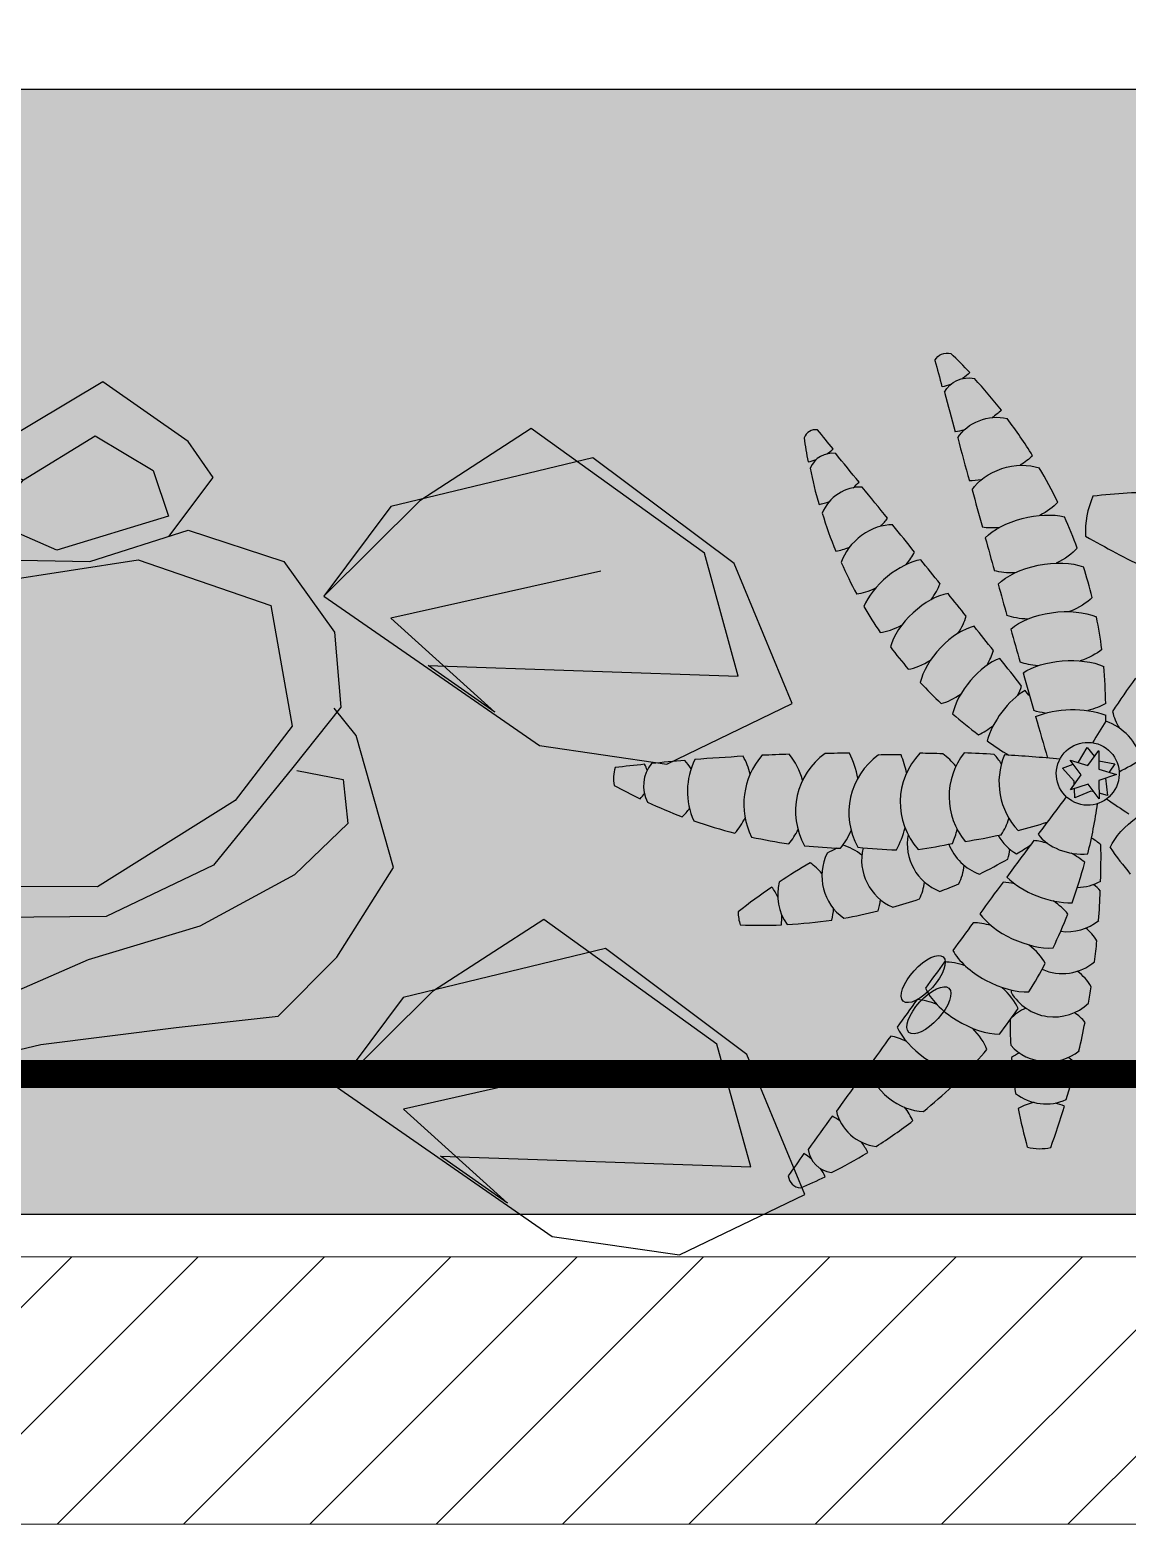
# Model space of a CAD drawing. Header units: millimetres. Extents: x -343543 to 400519, y -115663 to 104219.
# Drawn here: x -244351 to -243961, y 14605 to 15136 of the extents above; entities that cross this region are included whole.
import ezdxf
from ezdxf.xclip import XClip

# ---------------------------------------------------------------- set-up
doc = ezdxf.new("R2010")
doc.units = ezdxf.units.MM
doc.header["$XCLIPFRAME"] = 0
doc.linetypes.add('HIDDEN2', pattern=[0.1875, 0.125, -0.0625])
doc.linetypes.add('XREF MAT BANG TUONG XAY$0$CENTER', pattern=[50.8, 31.75, -6.35, 6.35, -6.35])
doc.layers.get('0').update_dxf_attribs({"color": 231, "lineweight": 0})
for name, color, linetype, lineweight in [('A-CLNG', 157, 'Continuous', 25), ('A-PATT', 252, 'Continuous', 9), ('A-SYMBOLS', 10, 'Continuous', 13), ('fix lighting', 2, 'Continuous', 5), ('XREF MAT BANG TUONG XAY$0$A-GRID', 8, 'XREF MAT BANG TUONG XAY$0$CENTER', 15), ('XREF MAT BANG TUONG XAY$0$A-WALL-INT', 8, 'Continuous', 9)]:
    doc.layers.add(name, color=color, linetype=linetype, lineweight=lineweight)
for name, color, linetype in [('XREF MAT BANG NOI THAT$0$A-PATT', 8, 'Continuous'), ('XREF MAT BANG NOI THAT$0$FF-Plants', 8, 'Continuous'), ('XREF MAT BANG TUONG XAY$0$A-FNSH', 8, 'Continuous'), ('XREF MAT BANG TUONG XAY$0$A-FURN', 8, 'Continuous'), ('XREF MAT BANG TUONG XAY$0$A-PATT', 8, 'Continuous')]:
    doc.layers.add(name, color=color, linetype=linetype)

# ---------------------------------------------------------------- blocks, each defined once
blk = doc.blocks.new('XREF MAT BANG TUONG XAY$0$00.xref_IKIGAI_Truc')
at = {"layer": 'XREF MAT BANG TUONG XAY$0$A-GRID', "color": 8, "ltscale": 20}
blk.add_lwpolyline([(-2907.53, 14700), (42750, 14700)], dxfattribs=at)
blk = doc.blocks.new('XREF MAT BANG TUONG XAY$0$xref_IKIGAI_Cot')
at = {"layer": 'XREF MAT BANG TUONG XAY$0$A-GRID', "color": 8, "ltscale": 20}
blk.add_lwpolyline([(-2907.53, 14700), (42750, 14700)], dxfattribs=at)
blk = doc.blocks.new('*U244')
at = {"layer": 'XREF MAT BANG TUONG XAY$0$A-PATT'}
h = blk.add_hatch(dxfattribs=at)
h.set_pattern_fill('ANSI31', color=8, scale=10)
h.set_pattern_definition([(45, (42836.782, -11178.564), (-22.45064, 22.45064), [])])
h.paths.add_polyline_path([(-38.7, 47.5), (7351.29, 47.5), (7351.29, -47.5), (-38.7, -47.5)])
at = {"layer": 'XREF MAT BANG TUONG XAY$0$A-WALL-INT', "color": 8}
blk.add_lwpolyline([(-38.7, 47.5), (7351.29, 47.5), (7351.29, -47.5), (-38.7, -47.5)], close=True, dxfattribs=at)
blk = doc.blocks.new('XREF MAT BANG NOI THAT$0$YLD.Studio-02-172')
at = {"layer": 'XREF MAT BANG NOI THAT$0$FF-Plants', "color": 8}
for p, q in [((-95.53, 150.86), (-66.24, 174.66)), ((-66.24, 174.66), (-42.19, 170.85)), ((-42.19, 170.85), (-18.15, 167.04)), ((-18.15, 167.04), (-7.61, 160.36)), ((-48.87, 160.31), (-64.65, 139.38)), ((-33.08, 160.62), (-48.87, 160.31)), ((-27.95, 144.55), (-33.08, 160.62)), ((-7.47, 162.78), (-26.81, 143.27)), ((19.27, 163.67), (-7.47, 162.78)), ((46.32, 148.77), (19.27, 163.67)), ((-113.87, 127.65), (-95.53, 150.86)), ((61.42, 116.35), (46.32, 148.77)), ((-12.16, 144.85), (-36.04, 121.6)), ((31.38, 142.35), (-12.16, 144.85)), ((-64.65, 139.38), (-78.85, 103.79)), ((-26.81, 143.27), (-57.84, 111.2)), ((53.04, 97.42), (31.38, 142.35)), ((-113.56, 91.23), (-113.87, 127.65)), ((60.04, 109.22), (78.98, 127.44)), ((78.98, 127.44), (92.74, 120.1)), ((-36.04, 121.6), (-60.63, 69.34)), ((92.74, 120.1), (117.33, 92.49)), ((54.47, 80.35), (61.42, 116.35)), ((-57.84, 111.2), (-71.45, 71.18)), ((67.12, 109.95), (59.89, 69.12)), ((83.91, 106.56), (67.12, 109.95)), ((98.57, 87.52), (83.91, 106.56)), ((-78.85, 103.79), (-86.08, 62.95)), ((51.37, 47.77), (53.04, 97.42)), ((53.04, 97.42), (53.04, 97.42)), ((-113.95, 42.72), (-113.56, 91.23)), ((117.33, 92.49), (94.85, 41.96)), ((86.07, 60.33), (98.57, 87.52)), ((58.76, 49.77), (54.47, 80.35)), ((-71.45, 71.18), (-64.85, 10.77)), ((-60.63, 69.34), (-49.5, -22.33)), ((59.89, 69.12), (73.14, 46.51)), ((-86.08, 62.95), (-108.65, -12.19)), ((73.14, 46.51), (86.07, 60.33)), ((94.85, 41.96), (86.07, 60.33)), ((86.55, -14.93), (58.76, 49.77)), ((-121.45, -23.59), (-113.95, 42.72)), ((70.9, -12.81), (51.37, 47.77)), ((94.85, 41.96), (93.84, 22.91)), ((74.96, 20.73), (68.76, 26.54)), ((93.84, 22.91), (86.04, 10.81)), ((80.73, 16.58), (74.96, 20.73)), ((86.04, 10.81), (80.73, 16.58)), ((-64.85, 10.77), (-70.27, -24.77)), ((84.28, 11.63), (78.32, 10.33)), ((108.9, -0.74), (84.28, 11.63)), ((78.32, 10.33), (72.34, -1.7)), ((72.34, -1.7), (73.54, -13.54)), ((111.67, -17.85), (108.9, -0.74)), ((-108.65, -12.19), (-131.64, -90.89)), ((91.14, -61.3), (70.9, -12.81)), ((73.54, -13.54), (82.47, -26.06)), ((94.1, -31.14), (86.55, -14.93)), ((101.63, -28.58), (111.67, -17.85)), ((-133.96, -86.84), (-121.45, -23.59)), ((-70.27, -24.77), (-77.58, -78.45)), ((-49.5, -22.33), (-58.21, -100.2)), ((82.47, -26.06), (101.63, -28.58)), ((106.93, -61), (94.1, -31.14)), ((72.1, -96.61), (91.14, -61.3)), ((100.97, -80.07), (106.93, -61)), ((-77.58, -78.45), (-82.41, -103.49)), ((74.1, -104), (100.97, -80.07)), ((-133.96, -86.84), (-115.11, -119.75)), ((-58.21, -100.2), (-10.17, -128.82)), ((42.37, -107.03), (72.1, -96.61)), ((-82.41, -103.49), (-51.51, -135.6)), ((43.37, -110.73), (74.1, -104)), ((-10.17, -128.82), (42.37, -107.03)), ((10.38, -135.52), (43.37, -110.73)), ((-115.11, -119.75), (-83.24, -138.63)), ((-70, -140.61), (-52.18, -134.9)), ((-51.51, -135.6), (-10.53, -140.39)), ((-10.53, -140.39), (10.38, -135.52)), ((-83.24, -138.63), (-70, -140.61))]:
    blk.add_line(p, q, dxfattribs=at)
blk = doc.blocks.new('XREF MAT BANG NOI THAT$0$YLD.Studio-05-32')
at = {"layer": 'XREF MAT BANG NOI THAT$0$FF-Plants', "color": 8}
for p, q in [((31.22, 53.43), (92.79, 97.72)), ((92.79, 97.72), (132.3, 72.09)), ((20.65, 49.77), (70.85, 87.38)), ((70.85, 87.38), (142.68, 70.04)), ((132.3, 72.09), (166.47, 38.23)), ((142.68, 70.04), (166.47, 38.23)), ((19.22, 9.76), (31.22, 53.43)), ((0, 0), (20.65, 49.77)), ((68.06, 47.09), (142.6, 30.32)), ((166.47, 38.23), (89.77, -14.94)), ((142.6, 30.32), (105.7, -3.05)), ((129.4, 13.56), (19.22, 9.76)), ((105.7, -3.05), (129.4, 13.56)), ((44.58, -21.49), (0, 0)), ((89.77, -14.94), (44.58, -21.49))]:
    blk.add_line(p, q, dxfattribs=at)
blk = doc.blocks.new('XREF MAT BANG NOI THAT$0$YLD.Studio-03-28')
at = {"layer": 'XREF MAT BANG NOI THAT$0$FF-Plants', "color": 8}
for p, q in [((-35.01, 218.66), (-31.74, 218.8)), ((-32.59, 213), (-35.01, 218.66)), ((-30.1, 213.92), (-32.2, 220.17)), ((-32.2, 220.17), (-26.83, 216.35)), ((-30.36, 218.86), (-29.06, 218.92)), ((-29.06, 218.92), (-24.42, 222.98)), ((-26.83, 216.35), (-21.54, 220.27)), ((-24.42, 222.98), (-23, 219.19)), ((-21.54, 220.27), (-23.52, 213.99)), ((-35.39, 210), (-30.1, 213.92)), ((-32.89, 211.86), (-32.59, 213)), ((-23.52, 213.99), (-18.15, 210.17)), ((-22.39, 217.56), (-22.33, 217.39)), ((-22.33, 217.39), (-17.04, 214.24)), ((-17.04, 214.24), (-20.26, 211.67)), ((-28.81, 210.07), (-35.39, 210)), ((-34.16, 207.04), (-33.37, 210.02)), ((-28.05, 207.8), (-34.16, 207.04)), ((-26.71, 203.82), (-28.81, 210.07)), ((-24.74, 210.11), (-26.71, 203.82)), ((-18.26, 210.09), (-24.74, 210.11)), ((-21.79, 210.1), (-22.86, 204.47)), ((-22.86, 204.47), (-25.89, 206.42))]:
    blk.add_line(p, q, dxfattribs=at)
for centre, major_axis, ratio, start_param, end_param in [((-28.11, 370.05), (12.47, 1.38), 1, 1.147291, 1.658613), ((126.93, 295.28), (154.05, 93.06), 1, 2.093129, 2.150944), ((-720.71, 297.44), (696.05, 87.86), 1, -0.019775, -0.004764), ((-30.78, 359.39), (11.92, 3.92), 1, 0.563286, 1.731811), ((-28.13, 380.65), (7.38, 7.38), 1, 3.163446, 3.394357), ((126.93, 295.28), (179.26, 16.06), 1, 2.620889, 2.695191), ((-28.13, 380.65), (7.38, 7.38), 1, 4.211477, 4.434646), ((-720.71, 297.44), (-27.98, 701.02), 1, -1.525383, -1.508416), ((-32.66, 330.92), (24.34, 7.22), 1, 0.822084, 1.709786), ((-31.22, 367.37), (9.85, 9.85), 1, 3.076455, 3.363905), ((-31.22, 367.37), (9.85, 9.85), 1, 4.411154, 4.681391), ((126.93, 295.28), (161.17, 80.1), 1, 2.34786, 2.432422), ((-720.71, 297.44), (216.65, 667.29), 1, -1.201138, -1.176629), ((97.05, 330.83), (176.44, 17.96), 1, 3.00218, 3.084607), ((-74.88, 320.05), (12.94, 12.94), 1, 0.82062, 1.078808), ((-251.37, 199.89), (-213.13, 68.28), 1, 4.051837, 4.11859), ((-37.22, 309.64), (25.59, 7.36), 1, 0.581757, 1.74589), ((-31.83, 357.06), (23.56, 1.4), 1, 3.924663, 4.201909), ((-31.83, 357.06), (22.43, 7.35), 1, 4.620625, 4.910204), ((126.93, 295.28), (107.29, 144.5), 1, 1.995112, 2.070246), ((-720.71, 297.44), (-15.94, 701.4), 1, -1.561174, -1.547304), ((-69.5, 305.96), (17.74, 4.46), 1, 1.070558, 1.93711), ((-77.5, 341.06), (12.94, 12.94), 1, 4.331164, 4.559334), ((-167.93, 314.89), (-4.41, 4.15), 0.874189, -0.631907, 0.605204), ((-3805.39, -4820.75), (3697.77, 5097.06), 1, 0.010517, 0.012058), ((-77.5, 341.06), (12.94, 12.94), 1, 3.782735, 3.970709), ((97.05, 330.83), (174.08, 33.9), 1, 3.005163, 3.095157), ((-251.37, 199.89), (198.1, 104.13), 1, 0.044622, 0.102098), ((-39.65, 292.82), (24.2, 6.68), 1, 0.349234, 1.81552), ((-35.33, 339.62), (17.75, 17.75), 1, 3.237126, 3.475194), ((-35.33, 339.62), (24.87, 3.43), 1, -1.440259, -1.02539), ((-17.16, 382.24), (160.18, 56.52), 1, 3.202232, 3.258797), ((-158.94, 303.71), (-1.27, 9.62), 0.959793, -0.027203, 1.298202), ((-167.93, 314.89), (7.33, 7.53), 0.490947, -1.435337, -1.122828), ((-3804.47, -4821.9), (-5351.81, 3318.39), 1, 4.647902, 4.650212), ((126.93, 295.28), (127.26, 127.26), 1, 2.248166, 2.319436), ((113.3, 163.34), (-5.54, 152.77), 1, 0.097095, 0.15366), ((90.56, 310.2), (-4.8, 8.15), 0.490947, 0.894952, 1.248419), ((90.56, 310.2), (4.65, 2.84), 0.874189, -0.631907, 0.605204), ((-167.93, 314.89), (7.33, 7.53), 0.490947, 4.036545, 4.390012), ((-62.76, 290.25), (17.63, 4.89), 1, 0.843157, 2.259346), ((-73.48, 322.67), (12.94, 12.94), 1, 4.614517, 4.925034), ((111.07, 162.3), (-108.1, 108.1), 1, -0.487515, -0.393227), ((64.36, 297.58), (-7.76, 9.92), 0.800189, 3.860592, 5.342894), ((112.08, 162.81), (-49.51, 144.63), 1, -0.132709, -0.045878), ((78.73, 305.04), (-7.5, 12.73), 0.490947, 0.941091, 1.224771), ((78.73, 305.04), (-8.66, 1.18), 0.959793, 3.11439, 4.439794), ((-3506.28, 4685.53), (4396.41, 3576.45), 1, -1.566496, -1.564955), ((-16.24, 381.09), (-165.27, 39.2), 1, 0.696456, 0.783287), ((-146.73, 290.5), (8.37, 11.22), 0.800189, 0.718999, 2.201301), ((-158.94, 303.71), (11.45, 11.76), 0.490947, -1.242361, -1.031338), ((-3803.62, -4822.84), (-5285.14, 3423.57), 1, 4.664988, 4.667502), ((-73.48, 322.67), (12.94, 12.94), 1, 3.653835, 3.878467), ((-251.37, 199.89), (-106.67, 196.75), 1, 4.695684, 4.712949), ((-720.71, 297.44), (4.17, 701.56), 1, -1.563026, -1.550692), ((64.36, 297.58), (-9.68, 14.44), 0.490947, 0.847911, 1.176828), ((-3507.5, 4685.01), (-3612.43, 4366.89), 1, 3.135264, 3.137574), ((90.56, 310.2), (-4.8, 8.15), 0.490947, 1.706256, 2.018765), ((97.05, 330.83), (-24.91, 175.59), 1, 1.600203, 1.670446), ((-69.5, 305.96), (18.03, 3.11), 1, -0.858259, -0.431968), ((-33.47, 327.58), (-31.96, 4.13), 1, 1.051212, 1.280295), ((-40.21, 273.86), (24.18, 6.74), 1, 0.34663, 1.812916), ((-33.47, 327.58), (30.91, 9.1), 1, 4.595233, 4.887164), ((110.16, 161.69), (-108.1, 108.1), 1, -0.371224, -0.289813), ((49.87, 288.97), (-9.31, 11.6), 0.671515, 3.780069, 5.510321), ((78.73, 305.04), (-7.5, 12.73), 0.490947, 1.899231, 2.110255), ((-158.94, 303.71), (11.45, 11.76), 0.490947, 4.082683, 4.366363), ((-133.26, 277.48), (9.71, 13.37), 0.671515, 0.638476, 2.368728), ((-146.73, 290.5), (12.65, 14.6), 0.490947, -1.176481, -0.937354), ((-3802.7, -4823.64), (3748.2, 5060.09), 1, 0.012815, 0.015), ((-57.01, 276.13), (17.51, 5.3), 1, 1.041301, 2.442574), ((126.37, 276.32), (160.28, 81.86), 1, 2.561375, 2.637785), ((110.16, 161.69), (140.84, 59.44), 1, 1.700812, 1.771763), ((36.77, 280.2), (-11.29, 13.22), 0.490947, 3.820292, 5.530953), ((49.87, 288.97), (-10.5, 13.85), 0.490947, 0.705769, 1.183947), ((-3508.52, 4684.49), (-3637.95, 4345.65), 1, 3.126715, 3.12923), ((-15.39, 380.15), (163.44, 46.24), 1, 3.430249, 3.524537), ((-69.5, 305.96), (12.94, 12.94), 1, 3.610658, 3.836879), ((-721.27, 278.48), (6.11, 701.55), 1, -1.559332, -1.54792), ((36.77, 280.2), (-11.29, 13.22), 0.490947, 0.612122, 1.183947), ((64.36, 297.58), (-9.68, 14.44), 0.490947, 1.965112, 2.204238), ((-120.03, 266.01), (10.87, 15.97), 0.490947, 0.678699, 2.38936), ((-133.26, 277.48), (11.78, 15.31), 0.490947, -1.152148, -0.795463), ((-3802.7, -4823.64), (3746.64, 5061.25), 1, 0.009963, 0.011888), ((97.05, 330.83), (-125.41, 125.41), 1, 1.0565, 1.112329), ((-34.83, 318.83), (38.3, 15.42), 1, 3.860214, 4.06393), ((-36.53, 255.61), (24.13, 6.93), 1, 0.525946, 2.02247), ((110.16, 161.69), (-135.48, 70.83), 1, -0.447445, -0.381296), ((24.2, 270.68), (-12.04, 12.54), 0.490947, 3.745574, 5.607066), ((-3509.43, 4683.88), (4426, 3539.76), 1, -1.56581, -1.563625), ((-146.73, 290.5), (12.65, 14.6), 0.490947, 3.989504, 4.318421), ((-110.5, 270.5), (-7.85, 7.1), 0.416275, 3.141593, 9.424778), ((-99.39, 272.52), (-7.85, 7.1), 0.416275, 3.141593, 9.424778), ((-51.24, 259.94), (17.6, 4.98), 1, 1.11615, 2.491989), ((-34.83, 318.83), (39.33, 12.58), 1, 4.615045, 4.778236), ((24.2, 270.68), (-12.04, 12.54), 0.490947, 0.587277, 1.183947), ((49.87, 288.97), (-10.5, 13.85), 0.490947, 1.989445, 2.346129), ((-14.47, 379.35), (-167.56, 27.83), 1, 0.84524, 0.926651), ((-106.15, 255.33), (9.92, 16.57), 0.490947, 0.603982, 2.465473), ((-120.03, 266.01), (10.87, 15.97), 0.490947, -1.152148, -0.707001), ((-3802.7, -4823.64), (-5699.58, 2677.37), 1, 4.521646, 4.52347), ((-62.76, 290.25), (18.23, 1.57), 1, 4.16472, 4.507719), ((125, 298.86), (169.97, 59.18), 1, 2.943454, 3.012207), ((-720.63, 285.06), (47.67, 699.96), 1, -1.530529, -1.51896), ((110.16, 161.69), (122.85, 90.99), 1, 1.683103, 1.75189), ((12.21, 260.44), (-12.75, 11.82), 0.490947, 3.756496, 5.600887), ((-3509.43, 4683.88), (-3727.07, 4269.46), 1, 3.100959, 3.102883), ((-133.26, 277.48), (11.78, 15.31), 0.490947, 3.847362, 4.32554), ((97.05, 330.83), (165.49, 63.78), 1, 3.144178, 3.184993), ((-39.57, 280.44), (17.75, 17.75), 1, 4.607864, 4.865684), ((12.21, 260.44), (-12.75, 11.82), 0.490947, 0.644013, 1.183947), ((36.77, 280.2), (-11.29, 13.22), 0.490947, 1.989445, 2.434591), ((1735.19, -5818.21), (6085.55, 1618.54), 1, 1.570168, 1.571709), ((-91.67, 245.47), (8.94, 17.12), 0.490947, 0.614903, 2.459294), ((-106.15, 255.33), (9.92, 16.57), 0.490947, -1.152148, -0.692206), ((-3802.7, -4823.64), (-5360.71, 3303.99), 1, 4.632097, 4.634029), ((-44.88, 246.33), (17.75, 4.44), 1, 1.692739, 2.549569), ((-41.03, 285.06), (17.75, 17.75), 1, 3.51061, 3.720912), ((-34.53, 238.25), (24.11, 6.98), 1, 0.623023, 1.976347), ((110.16, 161.69), (137.81, 66.16), 1, 1.97756, 2.055063), ((0.84, 249.53), (-13.41, 11.06), 0.490947, 3.843286, 5.522008), ((-3509.43, 4683.88), (4624.03, 3276.85), 1, -1.51289, -1.511066), ((1732.81, -5819.56), (6080.13, 1638.78), 1, 1.570977, 1.573492), ((1733.93, -5818.97), (6080.08, 1638.94), 1, 1.568463, 1.570774), ((-0.63, 379.26), (142.85, 91.9), 1, -1.384301, -1.327735), ((-14.47, 379.35), (-155.63, 68.05), 1, 1.208042, 1.278992), ((-120.03, 266.01), (10.87, 15.97), 0.490947, 3.753714, 4.32554), ((-57.01, 276.13), (12.94, 12.94), 1, 3.443401, 3.816748), ((127.6, 283.85), (176.15, 36.91), 1, 3.081133, 3.153915), ((-720.04, 286.02), (-701.55, 6.28), 1, 3.0954, 3.110587), ((24.2, 270.68), (-12.04, 12.54), 0.490947, 1.989445, 2.449387), ((1731.66, -5819.98), (-1615.59, 6086.33), 1, 0.006845, 0.00903), ((-76.64, 236.47), (7.93, 17.61), 0.490947, 0.701694, 2.380415), ((-91.67, 245.47), (8.94, 17.12), 0.490947, -1.152148, -0.763559), ((-3802.7, -4823.64), (-5126.91, 3656.28), 1, 4.696406, 4.698617), ((97.05, 330.83), (166.05, 62.3), 1, 3.239772, 3.303996), ((110.16, 161.69), (152.65, 8.26), 1, 2.473403, 2.533368), ((-9.89, 237.97), (-14.03, 10.26), 0.490947, 3.98658, 5.391529), ((0.84, 249.53), (-13.41, 11.06), 0.490947, 0.772729, 1.183947), ((12.21, 260.44), (-12.75, 11.82), 0.490947, 1.989445, 2.378033), ((-3509.43, 4683.88), (4666.78, 3215.67), 1, -1.502458, -1.500526), ((1731.66, -5819.98), (-1657.99, 6074.92), 1, 0.002676, 0.0046), ((-1.9, 378.5), (-165.87, 36.57), 1, 2.451966, 2.538798), ((-14.47, 379.35), (138.98, 97.66), 1, 3.437173, 3.503321), ((-106.15, 255.33), (9.92, 16.57), 0.490947, 3.728869, 4.32554), ((-39.12, 230.15), (17.91, 3.74), 1, 1.89308, 2.40635), ((-35.43, 264.12), (-23.07, 1.39), 1, 1.051839, 1.328745), ((-29.43, 220.51), (24.16, 6.83), 1, 0.898919, 2.050573), ((-35.43, 264.12), (-16.34, 16.34), 1, 2.931778, 3.115115), ((-3509.43, 4683.88), (-3616.54, 4363.48), 1, 3.118357, 3.120569), ((1731.66, -5819.98), (-1740.97, 6051.66), 1, -0.008287, -0.006463), ((-125.98, 228.84), (17.08, 4.94), 1, 2.204083, 3.274454), ((-114.8, 77.71), (161.68, 27.08), 1, 1.480864, 1.559591), ((-111.01, 228.25), (17.08, 4.93), 1, 2.024853, 3.533691), ((-141.91, 231.11), (12.57, 12.57), 1, 5.915152, 6.098959), ((-114.8, 77.71), (-163.94, 0.05), 1, 4.705661, 4.762338), ((-125.98, 228.84), (-12.57, 12.57), 1, 4.344355, 4.730658), ((-95.08, 225.98), (17.1, 4.88), 1, 1.825605, 3.619336), ((-114.8, 77.71), (-163.91, 2.86), 0.999998, 4.659635, 4.664546), ((-61.12, 228.36), (6.89, 18.04), 0.490947, 0.844988, 2.249936), ((-76.64, 236.47), (7.93, 17.61), 0.490947, -1.152148, -0.911655), ((-3802.7, -4823.64), (3939.99, 4912.23), 1, 0.037597, 0.040172), ((-51.24, 259.94), (12.94, 12.94), 1, 3.621671, 3.816748), ((97.05, 330.83), (-101.46, 145.46), 1, 1.503452, 1.53593), ((-720.04, 286.02), (616.83, 334.27), 1, -0.585206, -0.557024), ((0.84, 249.53), (-13.41, 11.06), 0.490947, 1.989445, 2.229937), ((1731.66, -5819.98), (6068.37, 1681.78), 1, 1.574905, 1.576837), ((-3.02, 377.92), (155.04, 69.38), 1, -1.435677, -1.341389), ((-141.91, 231.11), (17.04, 5.05), 1, 2.602097, 3.077178), ((-114.8, 77.71), (158.16, 43.13), 1, 1.492263, 1.578396), ((-160.74, 229.8), (12.57, 12.57), 1, 5.680202, 6.026293), ((-14.47, 379.35), (-169.58, 9.68), 1, 1.073324, 1.14211), ((-91.67, 245.47), (8.94, 17.12), 0.490947, 3.785606, 4.32554), ((127.6, 283.85), (-65.98, 167.44), 1, 1.44855, 1.508293), ((1731.66, -5819.98), (6040.95, 1777.78), 1, 1.561619, 1.56383), ((-3509.43, 4683.88), (4456.75, 3501), 0.999996, -1.568653, -1.568182), ((-79.67, 223.11), (17.07, 4.96), 1, 2.442404, 3.561484), ((-44.34, 218.17), (2.86, 15.19), 0.674119, 0.619056, 1.96912), ((-61.12, 228.36), (6.89, 18.04), 0.490947, -1.382632, -1.117508), ((-3801.92, -4824.15), (-5247.07, 3481.64), 1, 4.656891, 4.659536), ((1731.66, -5819.98), (-1741.86, 6051.4), 1, -0.000673, 0.001759), ((-4.16, 377.5), (162.71, 48.75), 1, -1.409424, -1.328013), ((-55.75, 518.68), (-309.33, 1.14), 1, 1.233335, 1.283195), ((-160.74, 229.8), (12.57, 12.57), 1, 5.066836, 5.260238), ((-14.47, 379.35), (161.01, 54.1), 1, 3.938294, 4.015798), ((-64.79, 221.43), (17.1, 4.87), 1, 2.737371, 3.549404), ((-76.64, 236.47), (7.93, 17.61), 0.490947, 3.914322, 4.32554), ((-26.44, 214.07), (10.66, 3.34), 1, 2.51498, 8.798165), ((-55.75, 518.68), (304.85, 52.5), 1, 4.258408, 4.300752), ((-141.91, 231.11), (12.57, 12.57), 1, 4.691759, 4.895835), ((-125.98, 228.84), (-12.57, 12.57), 1, 3.037108, 3.325039), ((-111.01, 228.25), (17.18, 4.57), 1, -1.309181, -0.889153), ((-14.47, 379.35), (168.73, 19.57), 1, 4.249273, 4.338395), ((-49.05, 218.03), (12.57, 12.57), 1, 2.371043, 2.858653), ((-61.12, 228.36), (6.89, 18.04), 0.490947, 4.093897, 4.421075), ((-4.16, 377.5), (166.05, 35.75), 1, -1.435097, -1.364146), ((-55.75, 518.68), (218.73, 218.73), 1, 3.701511, 3.734949), ((-55.75, 518.68), (86.22, 297.08), 1, 3.254285, 3.273493), ((-95.08, 225.98), (12.57, 12.57), 1, 4.474951, 4.815659), ((-13.69, 378.84), (130.31, 108.96), 1, 3.770987, 3.877921), ((-64.79, 221.43), (12.57, 12.57), 1, 4.751811, 4.987715), ((-4.16, 377.5), (164.77, 41.25), 1, 4.707412, 4.773561), ((526.07, -46.66), (-534.41, 43.59), 1, -0.428061, -0.382463), ((59.69, 184.07), (29.02, 10.35), 1, 0.808688, 1.28377), ((-55.75, 518.68), (-309.08, 12.59), 1, 1.49001, 1.514148), ((-55.75, 518.68), (72.56, 300.7), 1, 3.304557, 3.338343), ((-79.67, 223.11), (12.57, 12.57), 1, 4.633718, 4.82376), ((-55.75, 518.68), (303.42, 60.18), 1, 4.487866, 4.529554), ((168.91, 65.58), (175.84, 175.84), 1, 1.749512, 1.787497), ((-26.44, 214.07), (18.86, 5.87), 1, 4.670835, 5.646892), ((-194.26, -81.14), (-340.97, 43.28), 1, 4.265182, 4.291331), ((-4.16, 377.5), (-169.25, 14.4), 1, 1.633457, 1.647085), ((-4.16, 377.5), (163.33, 46.63), 1, 4.450499, 4.528003), ((-4.16, 377.5), (164.53, 42.22), 1, 4.590669, 4.659456), ((-210.33, 182.27), (274.76, 72.47), 1, -0.238473, -0.152339), ((35.51, 81.27), (131.95, 77.19), 1, 1.656346, 1.73385), ((136.04, 286.66), (163.45, 80.39), 1, 3.162192, 3.211903), ((0.15, 186.04), (18.66, 6.47), 1, 1.463413, 1.78637), ((-194.26, -81.14), (332.46, 87.19), 1, 0.686963, 0.72865)]:
    blk.add_ellipse(centre, major_axis=major_axis, ratio=ratio, start_param=start_param, end_param=end_param, dxfattribs=at)
at = {"layer": 'XREF MAT BANG NOI THAT$0$FF-Plants', "color": 8, "extrusion": (0, 0, -1)}
for centre, major_axis, ratio, start_param, end_param in [((117.18, 263.57), (-4.24, 9.61), 0.490947, -1.435337, -1.122828), ((117.18, 263.57), (5.58, 2.35), 0.874189, -0.631907, 0.605204), ((88.81, 248.1), (-3.93, 13.43), 0.800189, 0.718999, 2.201301), ((104.86, 256.22), (-6.63, 15.02), 0.490947, -1.242361, -1.031338), ((104.86, 256.22), (4.54, 8.58), 0.959793, -0.027203, 1.298201), ((71.64, 240.59), (-4.43, 15.92), 0.671515, 0.638476, 2.368728), ((88.81, 248.1), (-6.76, 18.09), 0.490947, -1.176481, -0.937354), ((117.18, 263.57), (-4.24, 9.61), 0.490947, 4.036545, 4.390012), ((55.24, 234.46), (-4.61, 18.76), 0.490947, 0.678699, 2.38936), ((71.64, 240.59), (-5.7, 18.46), 0.490947, -1.152148, -0.795463), ((38.5, 229.29), (-3.52, 18.99), 0.490947, 0.603982, 2.465473), ((55.24, 234.46), (-4.61, 18.76), 0.490947, -1.152148, -0.707001), ((104.86, 256.22), (-6.63, 15.02), 0.490947, 4.082683, 4.366363), ((21.5, 225.1), (-2.41, 19.16), 0.490947, 0.614903, 2.459294), ((38.5, 229.29), (-3.52, 18.99), 0.490947, -1.152148, -0.692206), ((4.28, 221.9), (-1.29, 19.27), 0.490947, 0.701694, 2.380415), ((21.5, 225.1), (-2.41, 19.16), 0.490947, -1.152148, -0.763559), ((88.81, 248.1), (-6.76, 18.09), 0.490947, 3.989504, 4.318421), ((-13.1, 219.71), (-0.17, 19.31), 0.490947, 0.844988, 2.249936), ((4.28, 221.9), (-1.29, 19.27), 0.490947, -1.152148, -0.911655), ((71.64, 240.59), (-5.7, 18.46), 0.490947, 3.847362, 4.32554), ((55.24, 234.46), (-4.61, 18.76), 0.490947, 3.753714, 4.32554), ((38.5, 229.29), (-3.52, 18.99), 0.490947, 3.728869, 4.32554), ((4.28, 221.9), (-1.29, 19.27), 0.490947, 3.914322, 4.32554), ((21.5, 225.1), (-2.41, 19.16), 0.490947, 3.785606, 4.32554), ((-49.67, 192.68), (-10.73, 13.68), 0.490947, 0.772729, 1.678136)]:
    blk.add_ellipse(centre, major_axis=major_axis, ratio=ratio, start_param=start_param, end_param=end_param, dxfattribs=at)
blk = doc.blocks.new('XREF MAT BANG NOI THAT')
at = {"layer": 'XREF MAT BANG NOI THAT$0$A-PATT'}
h = blk.add_hatch(dxfattribs=at)
h.set_pattern_fill('CROSS', color=8, scale=5)
h.paths.add_polyline_path([(17730, 15115), (22270.01, 15115), (22270.01, 14715), (17730, 14715)])
at = {"color": 8}
for points in [[(17600, 15565), (22400, 15565), (22400, 15115), (17600, 15115)], [(17730, 15115), (22270.01, 15115), (22270.01, 14715), (17730, 14715)]]:
    blk.add_lwpolyline(points, close=True, dxfattribs=at)
at = {"color": 8, "rotation": 90}
blk.add_blockref('XREF MAT BANG NOI THAT$0$YLD.Studio-03-28', (19092.77, 14898.12), dxfattribs=at)
at = {"color": 8, "xscale": -1, "rotation": 276.7943954355341}
blk.add_blockref('XREF MAT BANG NOI THAT$0$YLD.Studio-02-172', (18450.76, 14883.53), dxfattribs=at)
at = {"color": 8, "xscale": -1}
for p in [(18773.69, 14896.63), (18778.16, 14722.17)]:
    blk.add_blockref('XREF MAT BANG NOI THAT$0$YLD.Studio-05-32', p, dxfattribs=at)
blk = doc.blocks.new('01.Xref _MB T1')
at = {"layer": 'XREF MAT BANG TUONG XAY$0$A-FNSH', "color": 8, "elevation": 0}
blk.add_lwpolyline([(17729.99734, 15115.0002), (22270.01323, 15115.0002), (22270.01323, 14715.0002), (17729.99734, 14715.0002)], close=True, dxfattribs=at)
blk.add_lwpolyline([(19999.99607, 14715), (15914.99991, 14714.99991), (15914.99991, 14589.99991), (16079.99997, 14589.99991), (16080.00846, 12469.99987), (16204.99154, 12470.00001), (16204.98304, 14284.99953), (16319.99027, 14284.99599), (16319.99965, 14590), (19999.99612, 14590)], dxfattribs=at)
at = {"color": 8}
blk.add_blockref('XREF MAT BANG TUONG XAY$0$00.xref_IKIGAI_Truc', (0.00011, 0), dxfattribs=at)
ref = blk.add_blockref('XREF MAT BANG TUONG XAY$0$xref_IKIGAI_Cot', (-0.00927, -0.00001), dxfattribs=at)
XClip(ref).set_block_clipping_path([(-1610.3425959283, -2225.6693134198), (41829.1295208634, 21555.8819575264)])
at = {"layer": 'XREF MAT BANG TUONG XAY$0$A-FURN', "color": 8}
blk.add_blockref('*U244', (16343.69831, 14652.50058), dxfattribs=at)
at = {"layer": 'A-PATT', "color": 8}
blk.add_blockref('XREF MAT BANG NOI THAT', (0, 0), dxfattribs=at)

msp = doc.modelspace()

# ---------------------------------------------------------------- block references
at = {"layer": 'A-SYMBOLS'}
msp.add_blockref('01.Xref _MB T1', (-262854.02, 0), dxfattribs=at)

# ---------------------------------------------------------------- next in the draw order: hatches: boundary and pattern name
at = {"layer": 'A-PATT'}
h = msp.add_hatch(dxfattribs=at)
h.set_pattern_fill('DOTS', color=256, scale=25)
h.set_pattern_definition([(0, (-262854.025, -1e-05), (19.84375, 39.6875), [0, -39.6875])])
h.paths.add_polyline_path([(-248629.03, 19175), (-246774.03, 19175), (-246774.03, 15115), (-238934.01, 15115), (-238934.01, 19175), (-237079.02, 19175), (-237079.03, 14715), (-248629.02, 14714.99)])
h.paths.add_polyline_path([(-246444.03, 19385), (-239264.01, 19385), (-239264.01, 19085), (-246444.03, 19085)])

# ---------------------------------------------------------------- next in the draw order: linework, layer by layer
at = {"layer": 'A-CLNG', "color": 251}
msp.add_lwpolyline([(-248629.03, 19175), (-246774.03, 19175), (-246774.03, 15115), (-238934.01, 15115), (-238934.01, 19175), (-237079.02, 19175), (-237079.03, 14715), (-248629.02, 14714.99)], close=True, dxfattribs=at)
at = {"layer": 'A-CLNG', "color": 251, "elevation": 0}
msp.add_lwpolyline([(-246774.03, 15115), (-238934.01, 15115), (-238934.01, 19085), (-246774.03, 19085)], close=True, dxfattribs=at)
at = {"layer": 'fix lighting', "linetype": 'HIDDEN2', "const_width": 10}
msp.add_lwpolyline([(-245124.03, 14765), (-240584.01, 14765)], dxfattribs=at)

doc.saveas('drawing.dxf')
